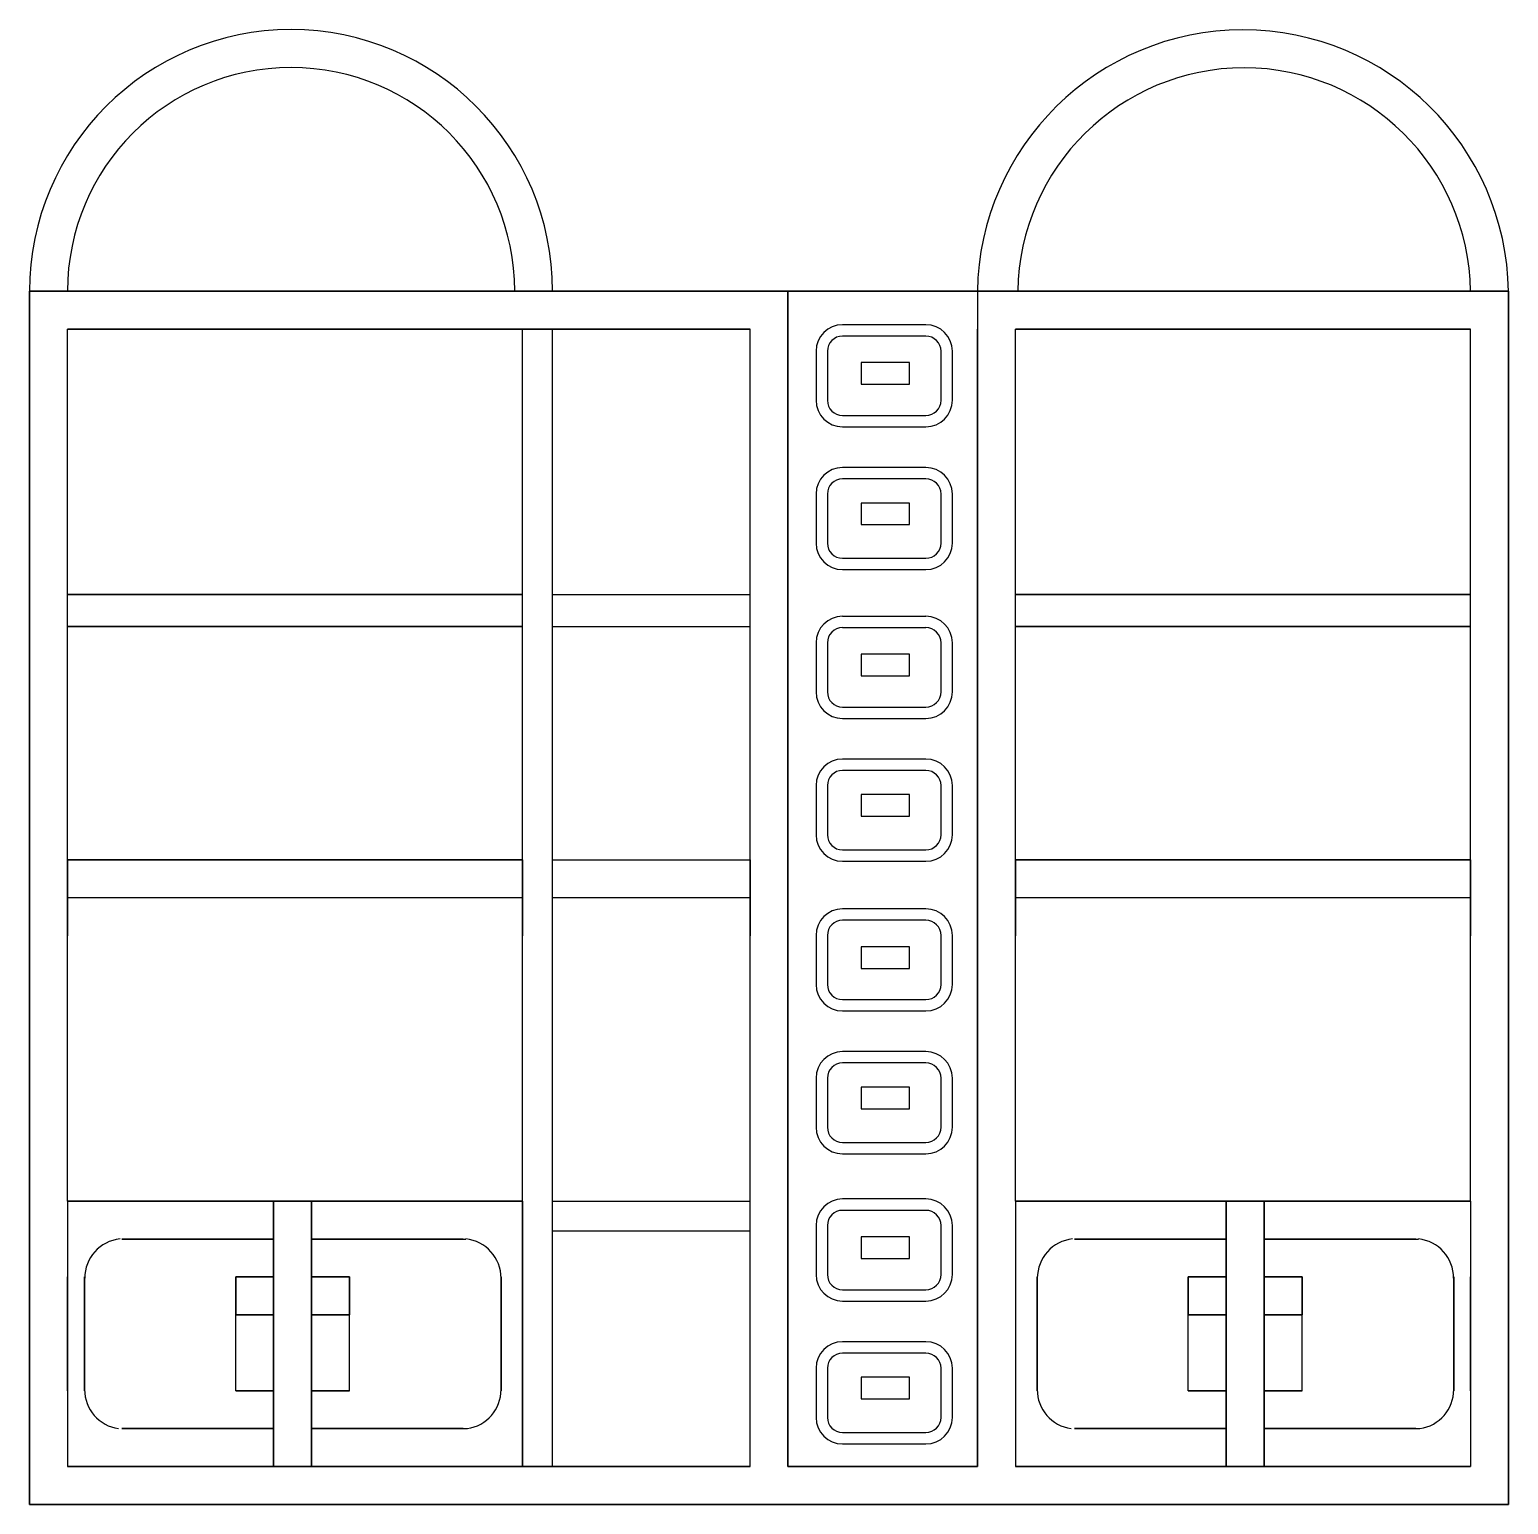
# Model space of a CAD drawing. Header units: millimetres. Extents: x 51491 to 87084, y 5379 to 33460.
# Drawn here: x 59147 to 61487, y 25802 to 28136 of the extents above; entities that cross this region are included whole.
import ezdxf

# ---------------------------------------------------------------- set-up
doc = ezdxf.new("R2010")
doc.units = ezdxf.units.MM

# ---------------------------------------------------------------- blocks, each defined once
blk = doc.blocks.new('A$C05A42B48')
at = {"linetype": 'Continuous'}
for p, q in [((0, 1920), (60, 1920)), ((0, 1920), (60, 1920)), ((60, 1920), (0, 1920)), ((0, 1920), (60, 1920)), ((0, 480), (0, 1920)), ((0, 480), (0, 1920)), ((0, 1920), (0, 480)), ((0, 1920), (0, 480)), ((0, 480), (0, 1920)), ((0, 1920), (0, 480)), ((0, 480), (0, 1920)), ((0, 480), (0, 1920)), ((0, 480), (0, 1920)), ((0, 1920), (0, 480)), ((0, 1920), (0, 480)), ((0, 480), (0, 1920)), ((0, 1920), (0, 480)), ((0, 480), (0, 1920)), ((0, 1920), (0, 480)), ((0, 1920), (0, 480)), ((0, 480), (0, 1920)), ((0, 1920), (0, 480)), ((0, 480), (0, 1920)), ((0, 480), (0, 1920)), ((0, 480), (0, 1920)), ((0, 480), (0, 1920)), ((0, 1920), (0, 480)), ((0, 1920), (0, 480)), ((0, 480), (0, 1920)), ((0, 480), (0, 1920)), ((0, 480), (0, 1920)), ((0, 480), (0, 1920)), ((780, 1920), (60, 1920)), ((60, 1920), (780, 1920)), ((780, 1920), (60, 1920)), ((780, 1920), (60, 1920)), ((60, 1920), (780, 1920)), ((780, 1920), (60, 1920)), ((60, 1920), (780, 1920)), ((60, 1920), (780, 1920)), ((60, 1920), (780, 1920)), ((60, 1920), (780, 1920)), ((780, 1920), (60, 1920)), ((780, 1920), (60, 1920)), ((60, 1920), (780, 1920)), ((60, 1920), (780, 1920)), ((780, 1920), (60, 1920)), ((60, 1920), (780, 1920)), ((780, 1920), (1140, 1920)), ((780, 1920), (1140, 1920)), ((1140, 1920), (780, 1920)), ((1140, 1920), (780, 1920)), ((1140, 1920), (780, 1920)), ((780, 1920), (1140, 1920)), ((1140, 1920), (780, 1920)), ((780, 1920), (1140, 1920)), ((780, 1920), (1140, 1920)), ((780, 1920), (1140, 1920)), ((1140, 1920), (1200, 1920)), ((1200, 1920), (1140, 1920)), ((1140, 1920), (1200, 1920)), ((1200, 1920), (1140, 1920)), ((1200, 1920), (1200, 1860)), ((1200, 1920), (1200, 1860)), ((1200, 1920), (1200, 1860)), ((1200, 1860), (1200, 1920)), ((1200, 1920), (1500, 1920)), ((1200, 1920), (1500, 1920)), ((1500, 1920), (1200, 1920)), ((1500, 1920), (1200, 1920)), ((1500, 1920), (1200, 1920)), ((1200, 1920), (1500, 1920)), ((1500, 1920), (1200, 1920)), ((1200, 1920), (1500, 1920)), ((1200, 1920), (1500, 1920)), ((1200, 1920), (1500, 1920)), ((1200, 60), (1200, 1920)), ((1500, 1920), (1500, 1860)), ((1500, 1920), (1500, 1860)), ((1500, 1920), (1500, 1860)), ((1500, 1920), (1500, 1860)), ((1500, 1920), (1560, 1920)), ((1560, 1920), (1500, 1920)), ((1500, 1920), (1560, 1920)), ((1560, 1920), (1500, 1920)), ((2280, 1920), (1560, 1920)), ((1560, 1920), (2280, 1920)), ((2280, 1920), (1560, 1920)), ((2280, 1920), (1560, 1920)), ((1560, 1920), (2280, 1920)), ((2280, 1920), (1560, 1920)), ((1560, 1920), (2280, 1920)), ((1560, 1920), (2280, 1920)), ((1560, 1920), (2280, 1920)), ((1560, 1920), (2280, 1920)), ((2280, 1920), (1560, 1920)), ((2280, 1920), (1560, 1920)), ((1560, 1920), (2280, 1920)), ((1560, 1920), (2280, 1920)), ((2280, 1920), (1560, 1920)), ((1560, 1920), (2280, 1920)), ((2340, 1920), (2280, 1920)), ((2280, 1920), (2340, 1920)), ((2280, 1920), (2340, 1920)), ((2280, 1920), (2340, 1920)), ((2340, 480), (2340, 1920)), ((2340, 480), (2340, 1920)), ((2340, 480), (2340, 1920)), ((2340, 1920), (2340, 480)), ((2340, 1920), (2340, 480)), ((2340, 480), (2340, 1920)), ((2340, 1920), (2340, 480)), ((2340, 480), (2340, 1920)), ((2340, 480), (2340, 1920)), ((2340, 480), (2340, 1920)), ((2340, 1920), (2340, 480)), ((2340, 1920), (2340, 480)), ((2340, 480), (2340, 1920)), ((2340, 480), (2340, 1920)), ((2340, 1920), (2340, 480)), ((2340, 480), (2340, 1920)), ((60, 1860), (780, 1860)), ((60, 1860), (780, 1860)), ((60, 1860), (780, 1860)), ((780, 1860), (60, 1860)), ((780, 1860), (60, 1860)), ((60, 1860), (780, 1860)), ((780, 1860), (60, 1860)), ((60, 1860), (780, 1860)), ((60, 1860), (780, 1860)), ((60, 1860), (780, 1860)), ((780, 1860), (60, 1860)), ((780, 1860), (60, 1860)), ((60, 1860), (780, 1860)), ((780, 1860), (60, 1860)), ((780, 1860), (60, 1860)), ((60, 1860), (780, 1860)), ((60, 480), (60, 1860)), ((780, 1860), (1140, 1860)), ((1140, 1860), (780, 1860)), ((1140, 1860), (780, 1860)), ((1140, 1860), (780, 1860)), ((780, 1860), (1140, 1860)), ((780, 1860), (1140, 1860)), ((1140, 1860), (780, 1860)), ((780, 1860), (1140, 1860)), ((1140, 1860), (780, 1860)), ((780, 1860), (1140, 1860)), ((780, 60), (780, 1860)), ((827.2, 60), (827.2, 1860)), ((1140, 60), (1140, 1860)), ((1200, 1860), (1200, 1680)), ((1200, 1860), (1200, 1680)), ((1200, 1680), (1200, 1860)), ((1200, 1860), (1200, 1680)), ((1418.2, 1866.9), (1286.4, 1866.9)), ((1418.2, 1848.9), (1286.4, 1848.9)), ((1500, 1860), (1500, 1680)), ((1500, 1860), (1500, 1680)), ((1500, 1860), (1500, 1680)), ((1500, 1680), (1500, 1860)), ((1560, 480), (1560, 1860)), ((1560, 1860), (2280, 1860)), ((1560, 1860), (2280, 1860)), ((1560, 1860), (2280, 1860)), ((2280, 1860), (1560, 1860)), ((2280, 1860), (1560, 1860)), ((1560, 1860), (2280, 1860)), ((2280, 1860), (1560, 1860)), ((1560, 1860), (2280, 1860)), ((1560, 1860), (2280, 1860)), ((1560, 1860), (2280, 1860)), ((2280, 1860), (1560, 1860)), ((2280, 1860), (1560, 1860)), ((1560, 1860), (2280, 1860)), ((2280, 1860), (1560, 1860)), ((2280, 1860), (1560, 1860)), ((1560, 1860), (2280, 1860)), ((2280, 480), (2280, 1860)), ((1244.4, 1824.9), (1244.4, 1747.3)), ((1262.4, 1824.9), (1262.4, 1747.3)), ((1392.1, 1806.9), (1315.8, 1806.9)), ((1315.8, 1806.9), (1315.8, 1772.7)), ((1392.1, 1772.7), (1392.1, 1806.9)), ((1442.2, 1747.3), (1442.2, 1824.9)), ((1460.2, 1747.3), (1460.2, 1824.9)), ((1500, 1800), (1500, 1740)), ((1500, 1740), (1500, 1800)), ((1500, 1800), (1500, 1740)), ((1500, 1800), (1500, 1740)), ((1315.8, 1772.7), (1392.1, 1772.7)), ((1286.4, 1723.3), (1418.2, 1723.3)), ((1286.4, 1705.3), (1418.2, 1705.3)), ((1200, 1680), (1200, 1440)), ((1200, 1680), (1200, 1440)), ((1200, 1440), (1200, 1680)), ((1200, 1680), (1200, 1440)), ((1500, 1680), (1500, 1440)), ((1500, 1680), (1500, 1440)), ((1500, 1680), (1500, 1440)), ((1500, 1440), (1500, 1680)), ((1418.2, 1641), (1286.4, 1641)), ((1418.2, 1623), (1286.4, 1623)), ((1244.4, 1599), (1244.4, 1521.3)), ((1262.4, 1599), (1262.4, 1521.3)), ((1442.2, 1521.3), (1442.2, 1599)), ((1460.2, 1521.3), (1460.2, 1599)), ((1392.1, 1584.7), (1315.8, 1584.7)), ((1315.8, 1584.7), (1315.8, 1550.5)), ((1392.1, 1550.5), (1392.1, 1584.7)), ((1315.8, 1550.5), (1392.1, 1550.5)), ((1500, 1560), (1500, 1500)), ((1500, 1500), (1500, 1560)), ((1500, 1560), (1500, 1500)), ((1500, 1560), (1500, 1500)), ((1286.4, 1497.3), (1418.2, 1497.3)), ((1286.4, 1479.3), (1418.2, 1479.3)), ((60, 1440), (780, 1440)), ((60, 1440), (780, 1440)), ((60, 1440), (780, 1440)), ((780, 1440), (60, 1440)), ((780, 1440), (60, 1440)), ((60, 1440), (780, 1440)), ((780, 1440), (60, 1440)), ((60, 1440), (780, 1440)), ((60, 1440), (780, 1440)), ((60, 1440), (780, 1440)), ((780, 1440), (60, 1440)), ((780, 1440), (60, 1440)), ((60, 1440), (780, 1440)), ((780, 1440), (60, 1440)), ((60, 1440), (780, 1440)), ((780, 1440), (60, 1440)), ((780, 1440), (60, 1440)), ((60, 1440), (780, 1440)), ((780, 1440), (60, 1440)), ((60, 1440), (780, 1440)), ((60, 1440), (780, 1440)), ((60, 1440), (780, 1440)), ((60, 1440), (780, 1440)), ((780, 1440), (60, 1440)), ((780, 1440), (60, 1440)), ((60, 1440), (780, 1440)), ((60, 1440), (780, 1440)), ((780, 1440), (60, 1440)), ((60, 1440), (780, 1440)), ((780, 1440), (60, 1440)), ((780, 1440), (60, 1440)), ((60, 1440), (780, 1440)), ((827.2, 1440), (1140, 1440)), ((1200, 1440), (1200, 1200)), ((1200, 1440), (1200, 1200)), ((1200, 1200), (1200, 1440)), ((1200, 1440), (1200, 1200)), ((1500, 1440), (1500, 1200)), ((1500, 1440), (1500, 1200)), ((1500, 1440), (1500, 1200)), ((1500, 1200), (1500, 1440)), ((1560, 1440), (2280, 1440)), ((1560, 1440), (2280, 1440)), ((1560, 1440), (2280, 1440)), ((2280, 1440), (1560, 1440)), ((2280, 1440), (1560, 1440)), ((1560, 1440), (2280, 1440)), ((2280, 1440), (1560, 1440)), ((1560, 1440), (2280, 1440)), ((1560, 1440), (2280, 1440)), ((1560, 1440), (2280, 1440)), ((2280, 1440), (1560, 1440)), ((2280, 1440), (1560, 1440)), ((1560, 1440), (2280, 1440)), ((2280, 1440), (1560, 1440)), ((1560, 1440), (2280, 1440)), ((2280, 1440), (1560, 1440)), ((2280, 1440), (1560, 1440)), ((1560, 1440), (2280, 1440)), ((2280, 1440), (1560, 1440)), ((1560, 1440), (2280, 1440)), ((1560, 1440), (2280, 1440)), ((1560, 1440), (2280, 1440)), ((1560, 1440), (2280, 1440)), ((2280, 1440), (1560, 1440)), ((2280, 1440), (1560, 1440)), ((1560, 1440), (2280, 1440)), ((1560, 1440), (2280, 1440)), ((2280, 1440), (1560, 1440)), ((1560, 1440), (2280, 1440)), ((2280, 1440), (1560, 1440)), ((2280, 1440), (1560, 1440)), ((1560, 1440), (2280, 1440)), ((1418.2, 1405.4), (1286.4, 1405.4)), ((60, 1389.1), (780, 1389.1)), ((780, 1389.1), (60, 1389.1)), ((780, 1389.1), (60, 1389.1)), ((60, 1389.1), (780, 1389.1)), ((780, 1389.1), (60, 1389.1)), ((60, 1389.1), (780, 1389.1)), ((60, 1389.1), (780, 1389.1)), ((780, 1389.1), (60, 1389.1)), ((780, 1389.1), (60, 1389.1)), ((60, 1389.1), (780, 1389.1)), ((60, 1389.1), (780, 1389.1)), ((60, 1389.1), (780, 1389.1)), ((60, 1389.1), (780, 1389.1)), ((780, 1389.1), (60, 1389.1)), ((60, 1389.1), (780, 1389.1)), ((780, 1389.1), (60, 1389.1)), ((780, 1389.1), (60, 1389.1)), ((60, 1389.1), (780, 1389.1)), ((780, 1389.1), (60, 1389.1)), ((60, 1389.1), (780, 1389.1)), ((780, 1389.1), (60, 1389.1)), ((780, 1389.1), (60, 1389.1)), ((60, 1389.1), (780, 1389.1)), ((60, 1389.1), (780, 1389.1)), ((60, 1389.1), (780, 1389.1)), ((780, 1389.1), (60, 1389.1)), ((60, 1389.1), (780, 1389.1)), ((780, 1389.1), (60, 1389.1)), ((780, 1389.1), (60, 1389.1)), ((60, 1389.1), (780, 1389.1)), ((60, 1389.1), (780, 1389.1)), ((60, 1389.1), (780, 1389.1)), ((827.2, 1389.1), (1140, 1389.1)), ((1418.2, 1387.4), (1286.4, 1387.4)), ((1560, 1389.1), (2280, 1389.1)), ((2280, 1389.1), (1560, 1389.1)), ((2280, 1389.1), (1560, 1389.1)), ((1560, 1389.1), (2280, 1389.1)), ((2280, 1389.1), (1560, 1389.1)), ((1560, 1389.1), (2280, 1389.1)), ((1560, 1389.1), (2280, 1389.1)), ((2280, 1389.1), (1560, 1389.1)), ((2280, 1389.1), (1560, 1389.1)), ((1560, 1389.1), (2280, 1389.1)), ((1560, 1389.1), (2280, 1389.1)), ((1560, 1389.1), (2280, 1389.1)), ((1560, 1389.1), (2280, 1389.1)), ((2280, 1389.1), (1560, 1389.1)), ((1560, 1389.1), (2280, 1389.1)), ((2280, 1389.1), (1560, 1389.1)), ((2280, 1389.1), (1560, 1389.1)), ((1560, 1389.1), (2280, 1389.1)), ((2280, 1389.1), (1560, 1389.1)), ((1560, 1389.1), (2280, 1389.1)), ((2280, 1389.1), (1560, 1389.1)), ((2280, 1389.1), (1560, 1389.1)), ((1560, 1389.1), (2280, 1389.1)), ((1560, 1389.1), (2280, 1389.1)), ((1560, 1389.1), (2280, 1389.1)), ((2280, 1389.1), (1560, 1389.1)), ((1560, 1389.1), (2280, 1389.1)), ((2280, 1389.1), (1560, 1389.1)), ((2280, 1389.1), (1560, 1389.1)), ((1560, 1389.1), (2280, 1389.1)), ((1560, 1389.1), (2280, 1389.1)), ((1560, 1389.1), (2280, 1389.1)), ((1244.4, 1363.5), (1244.4, 1285.8)), ((1262.4, 1363.5), (1262.4, 1285.8)), ((1442.2, 1285.8), (1442.2, 1363.5)), ((1460.2, 1285.8), (1460.2, 1363.5)), ((1500, 1320), (1500, 1380)), ((1500, 1320), (1500, 1380)), ((1500, 1320), (1500, 1380)), ((1500, 1320), (1500, 1380)), ((1392.1, 1345.5), (1315.8, 1345.5)), ((1315.8, 1345.5), (1315.8, 1311.2)), ((1392.1, 1311.2), (1392.1, 1345.5)), ((1315.8, 1311.2), (1392.1, 1311.2)), ((1286.4, 1261.8), (1418.2, 1261.8)), ((1286.4, 1243.8), (1418.2, 1243.8)), ((1200, 1200), (1200, 1020)), ((1200, 1200), (1200, 1020)), ((1200, 1020), (1200, 1200)), ((1200, 1200), (1200, 1020)), ((1500, 1200), (1500, 1020)), ((1500, 1200), (1500, 1020)), ((1500, 1200), (1500, 1020)), ((1500, 1020), (1500, 1200)), ((1418.2, 1179.5), (1286.4, 1179.5)), ((1418.2, 1161.5), (1286.4, 1161.5)), ((1244.4, 1137.5), (1244.4, 1059.8)), ((1262.4, 1137.5), (1262.4, 1059.8)), ((1392.1, 1123.3), (1315.8, 1123.3)), ((1315.8, 1123.3), (1315.8, 1089)), ((1392.1, 1089), (1392.1, 1123.3)), ((1442.2, 1059.8), (1442.2, 1137.5)), ((1460.2, 1059.8), (1460.2, 1137.5)), ((1500, 1080), (1500, 1140)), ((1500, 1080), (1500, 1140)), ((1500, 1080), (1500, 1140)), ((1500, 1080), (1500, 1140)), ((1315.8, 1089), (1392.1, 1089)), ((1286.4, 1035.8), (1418.2, 1035.8)), ((60, 1020), (60, 900)), ((60, 1020), (60, 900)), ((60, 1020), (60, 900)), ((60, 900), (60, 1020)), ((780, 1020), (60, 1020)), ((60, 1020), (780, 1020)), ((780, 1020), (60, 1020)), ((60, 1020), (780, 1020)), ((780, 1020), (60, 1020)), ((780, 1020), (60, 1020)), ((60, 1020), (780, 1020)), ((780, 1020), (60, 1020)), ((60, 1020), (780, 1020)), ((60, 1020), (780, 1020)), ((60, 1020), (780, 1020)), ((60, 1020), (780, 1020)), ((780, 1020), (60, 1020)), ((780, 1020), (60, 1020)), ((60, 1020), (780, 1020)), ((60, 1020), (780, 1020)), ((780, 1020), (60, 1020)), ((780, 1020), (780, 900)), ((780, 1020), (780, 900)), ((780, 900), (780, 1020)), ((780, 900), (780, 1020)), ((780, 900), (780, 1020)), ((780, 1020), (780, 900)), ((780, 1020), (780, 900)), ((780, 900), (780, 1020)), ((827.2, 1020), (1140, 1020)), ((1140, 900), (1140, 1020)), ((1140, 1020), (1140, 900)), ((1140, 900), (1140, 1020)), ((1140, 1020), (1140, 900)), ((1200, 900), (1200, 1020)), ((1200, 1020), (1200, 900)), ((1200, 1020), (1200, 900)), ((1200, 900), (1200, 1020)), ((1286.4, 1017.8), (1418.2, 1017.8)), ((1500, 900), (1500, 1020)), ((1500, 1020), (1500, 900)), ((1500, 900), (1500, 1020)), ((1500, 1020), (1500, 900)), ((1560, 1020), (1560, 900)), ((1560, 1020), (1560, 900)), ((1560, 1020), (1560, 900)), ((1560, 900), (1560, 1020)), ((2280, 1020), (1560, 1020)), ((1560, 1020), (2280, 1020)), ((2280, 1020), (1560, 1020)), ((1560, 1020), (2280, 1020)), ((2280, 1020), (1560, 1020)), ((2280, 1020), (1560, 1020)), ((1560, 1020), (2280, 1020)), ((2280, 1020), (1560, 1020)), ((1560, 1020), (2280, 1020)), ((1560, 1020), (2280, 1020)), ((1560, 1020), (2280, 1020)), ((1560, 1020), (2280, 1020)), ((2280, 1020), (1560, 1020)), ((2280, 1020), (1560, 1020)), ((1560, 1020), (2280, 1020)), ((1560, 1020), (2280, 1020)), ((2280, 1020), (1560, 1020)), ((2280, 1020), (2280, 900)), ((2280, 1020), (2280, 900)), ((2280, 900), (2280, 1020)), ((2280, 900), (2280, 1020)), ((60, 960.7), (780, 960.7)), ((827.2, 960.7), (1140, 960.7)), ((1560, 960.7), (2280, 960.7)), ((1418.2, 942.5), (1286.4, 942.5)), ((1418.2, 924.5), (1286.4, 924.5)), ((1200, 900), (1200, 720)), ((1200, 900), (1200, 720)), ((1200, 720), (1200, 900)), ((1200, 900), (1200, 720)), ((1244.4, 900.5), (1244.4, 822.9)), ((1262.4, 900.5), (1262.4, 822.9)), ((1442.2, 822.9), (1442.2, 900.5)), ((1460.2, 822.9), (1460.2, 900.5)), ((1500, 900), (1500, 720)), ((1500, 900), (1500, 720)), ((1500, 900), (1500, 720)), ((1500, 720), (1500, 900)), ((1392.1, 882.5), (1315.8, 882.5)), ((1315.8, 882.5), (1315.8, 848.3)), ((1392.1, 848.3), (1392.1, 882.5)), ((1315.8, 848.3), (1392.1, 848.3)), ((1500, 840), (1500, 780)), ((1500, 780), (1500, 840)), ((1500, 840), (1500, 780)), ((1500, 840), (1500, 780)), ((1286.4, 798.9), (1418.2, 798.9)), ((1286.4, 780.9), (1418.2, 780.9)), ((1200, 720), (1200, 480)), ((1200, 720), (1200, 480)), ((1200, 480), (1200, 720)), ((1200, 720), (1200, 480)), ((1418.2, 716.6), (1286.4, 716.6)), ((1500, 720), (1500, 480)), ((1500, 720), (1500, 480)), ((1500, 720), (1500, 480)), ((1500, 480), (1500, 720)), ((1418.2, 698.6), (1286.4, 698.6)), ((1244.4, 674.6), (1244.4, 596.9)), ((1262.4, 674.6), (1262.4, 596.9)), ((1392.1, 660.3), (1315.8, 660.3)), ((1315.8, 660.3), (1315.8, 626.1)), ((1392.1, 626.1), (1392.1, 660.3)), ((1442.2, 596.9), (1442.2, 674.6)), ((1460.2, 596.9), (1460.2, 674.6)), ((1500, 660), (1500, 540)), ((1500, 540), (1500, 660)), ((1500, 660), (1500, 540)), ((1500, 660), (1500, 540)), ((1315.8, 626.1), (1392.1, 626.1)), ((1286.4, 572.9), (1418.2, 572.9)), ((1286.4, 554.9), (1418.2, 554.9)), ((0, 480), (0, 0)), ((0, 480), (0, 0)), ((0, 480), (0, 0)), ((0, 0), (0, 480)), ((0, 0), (0, 480)), ((0, 480), (0, 0)), ((0, 480), (0, 0)), ((0, 0), (0, 480)), ((0, 480), (0, 0)), ((0, 480), (0, 0)), ((0, 480), (0, 0)), ((0, 0), (0, 480)), ((0, 480), (0, 0)), ((0, 0), (0, 480)), ((0, 0), (0, 480)), ((0, 0), (0, 480)), ((360, 480), (60, 480)), ((60, 480), (360, 480)), ((360, 480), (60, 480)), ((60, 480), (360, 480)), ((60, 480), (780, 480)), ((780, 480), (60, 480)), ((780, 480), (60, 480)), ((780, 480), (60, 480)), ((60, 480), (780, 480)), ((60, 480), (780, 480)), ((780, 480), (60, 480)), ((780, 480), (60, 480)), ((60, 480), (780, 480)), ((780, 480), (60, 480)), ((780, 480), (60, 480)), ((780, 480), (60, 480)), ((60, 480), (780, 480)), ((780, 480), (60, 480)), ((60, 480), (780, 480)), ((780, 480), (60, 480)), ((60, 480), (780, 480)), ((780, 480), (60, 480)), ((780, 480), (60, 480)), ((60, 480), (780, 480)), ((60, 480), (60, 60)), ((60, 480), (60, 60)), ((60, 480), (60, 60)), ((60, 480), (60, 60)), ((386.1, 480), (386.1, 420)), ((386.1, 420), (386.1, 480)), ((386.1, 60), (386.1, 480)), ((386.1, 60), (386.1, 480)), ((420, 480), (780, 480)), ((780, 480), (420, 480)), ((420, 480), (780, 480)), ((420, 480), (780, 480)), ((446.1, 480), (446.1, 420)), ((446.1, 420), (446.1, 480)), ((446.1, 480), (446.1, 60)), ((446.1, 60), (446.1, 480)), ((446.1, 60), (446.1, 480)), ((780, 480), (780, 60)), ((780, 480), (780, 60)), ((780, 480), (780, 60)), ((780, 480), (780, 60)), ((827.2, 480), (1140, 480)), ((1200, 480), (1200, 300)), ((1200, 480), (1200, 300)), ((1200, 300), (1200, 480)), ((1200, 480), (1200, 300)), ((1418.2, 483.4), (1286.4, 483.4)), ((1500, 480), (1500, 300)), ((1500, 480), (1500, 300)), ((1500, 480), (1500, 300)), ((1500, 300), (1500, 480)), ((1920, 480), (1560, 480)), ((1560, 480), (1920, 480)), ((1920, 480), (1560, 480)), ((1560, 480), (1920, 480)), ((1560, 480), (1560, 60)), ((1560, 480), (1560, 60)), ((1560, 480), (1560, 60)), ((1560, 480), (1560, 60)), ((1560, 480), (2280, 480)), ((2280, 480), (1560, 480)), ((2280, 480), (1560, 480)), ((2280, 480), (1560, 480)), ((1560, 480), (2280, 480)), ((1560, 480), (2280, 480)), ((2280, 480), (1560, 480)), ((2280, 480), (1560, 480)), ((1560, 480), (2280, 480)), ((2280, 480), (1560, 480)), ((2280, 480), (1560, 480)), ((2280, 480), (1560, 480)), ((1560, 480), (2280, 480)), ((2280, 480), (1560, 480)), ((1560, 480), (2280, 480)), ((2280, 480), (1560, 480)), ((1560, 480), (2280, 480)), ((2280, 480), (1560, 480)), ((2280, 480), (1560, 480)), ((1560, 480), (2280, 480)), ((1893.5, 420), (1893.5, 480)), ((1893.5, 480), (1893.5, 420)), ((1893.5, 60), (1893.5, 480)), ((1893.5, 60), (1893.5, 480)), ((1920, 480), (2280, 480)), ((2280, 480), (1920, 480)), ((1920, 480), (2280, 480)), ((1920, 480), (2280, 480)), ((1953.5, 420), (1953.5, 480)), ((1953.5, 480), (1953.5, 420)), ((1953.5, 60), (1953.5, 480)), ((1953.5, 60), (1953.5, 480)), ((1953.5, 480), (1953.5, 60)), ((2280, 480), (2280, 60)), ((2280, 480), (2280, 60)), ((2280, 480), (2280, 60)), ((2280, 480), (2280, 60)), ((2340, 0), (2340, 480)), ((2340, 480), (2340, 0)), ((2340, 480), (2340, 0)), ((2340, 480), (2340, 0)), ((2340, 0), (2340, 480)), ((2340, 0), (2340, 480)), ((2340, 480), (2340, 0)), ((2340, 0), (2340, 480)), ((2340, 480), (2340, 0)), ((2340, 0), (2340, 480)), ((1418.2, 465.4), (1286.4, 465.4)), ((827.2, 432.8), (1140, 432.8)), ((1244.4, 441.4), (1244.4, 363.8)), ((1262.4, 441.4), (1262.4, 363.8)), ((1392.1, 423.4), (1315.8, 423.4)), ((1315.8, 423.4), (1315.8, 389.1)), ((1392.1, 389.1), (1392.1, 423.4)), ((1442.2, 363.8), (1442.2, 441.4)), ((1460.2, 363.8), (1460.2, 441.4)), ((206.1, 420), (146.1, 420)), ((146.1, 420), (206.1, 420)), ((146.1, 420), (206.1, 420)), ((206.1, 420), (146.1, 420)), ((206.1, 420), (146.1, 420)), ((146.1, 420), (206.1, 420)), ((206.1, 420), (146.1, 420)), ((206.1, 420), (146.1, 420)), ((206.1, 420), (266.1, 420)), ((206.1, 420), (266.1, 420)), ((206.1, 420), (266.1, 420)), ((206.1, 420), (266.1, 420)), ((206.1, 420), (266.1, 420)), ((266.1, 420), (206.1, 420)), ((266.1, 420), (206.1, 420)), ((206.1, 420), (266.1, 420)), ((386.1, 420), (266.1, 420)), ((266.1, 420), (386.1, 420)), ((266.1, 420), (386.1, 420)), ((386.1, 420), (266.1, 420)), ((386.1, 420), (266.1, 420)), ((386.1, 420), (266.1, 420)), ((266.1, 420), (386.1, 420)), ((266.1, 420), (386.1, 420)), ((386.1, 420), (386.1, 120)), ((386.1, 120), (386.1, 420)), ((446.1, 420), (446.1, 120)), ((446.1, 120), (446.1, 420)), ((446.1, 420), (626.1, 420)), ((626.1, 420), (446.1, 420)), ((626.1, 420), (446.1, 420)), ((446.1, 420), (626.1, 420)), ((446.1, 420), (626.1, 420)), ((446.1, 420), (626.1, 420)), ((626.1, 420), (446.1, 420)), ((626.1, 420), (446.1, 420)), ((626.1, 420), (690.2, 420)), ((686.1, 420), (626.1, 420)), ((686.1, 420), (626.1, 420)), ((626.1, 420), (686.1, 420)), ((626.1, 420), (686.1, 420)), ((686.1, 420), (626.1, 420)), ((626.1, 420), (686.1, 420)), ((626.1, 420), (686.1, 420)), ((1500, 360), (1500, 420)), ((1500, 360), (1500, 420)), ((1500, 360), (1500, 420)), ((1500, 360), (1500, 420)), ((1713.5, 420), (1653.5, 420)), ((1713.5, 420), (1653.5, 420)), ((1653.5, 420), (1713.5, 420)), ((1713.5, 420), (1653.5, 420)), ((1713.5, 420), (1653.5, 420)), ((1653.5, 420), (1713.5, 420)), ((1653.5, 420), (1713.5, 420)), ((1713.5, 420), (1653.5, 420)), ((1713.5, 420), (1773.5, 420)), ((1773.5, 420), (1713.5, 420)), ((1773.5, 420), (1713.5, 420)), ((1713.5, 420), (1773.5, 420)), ((1713.5, 420), (1773.5, 420)), ((1713.5, 420), (1773.5, 420)), ((1713.5, 420), (1773.5, 420)), ((1713.5, 420), (1773.5, 420)), ((1773.5, 420), (1893.5, 420)), ((1773.5, 420), (1893.5, 420)), ((1893.5, 420), (1773.5, 420)), ((1893.5, 420), (1773.5, 420)), ((1893.5, 420), (1773.5, 420)), ((1773.5, 420), (1893.5, 420)), ((1773.5, 420), (1893.5, 420)), ((1893.5, 420), (1773.5, 420)), ((1893.5, 120), (1893.5, 420)), ((1893.5, 420), (1893.5, 120)), ((1953.5, 120), (1953.5, 420)), ((1953.5, 420), (1953.5, 120)), ((2133.5, 420), (1953.5, 420)), ((2133.5, 420), (1953.5, 420)), ((1953.5, 420), (2133.5, 420)), ((1953.5, 420), (2133.5, 420)), ((1953.5, 420), (2133.5, 420)), ((2133.5, 420), (1953.5, 420)), ((2133.5, 420), (1953.5, 420)), ((1953.5, 420), (2133.5, 420)), ((2133.5, 420), (2193.5, 420)), ((2133.5, 420), (2193.5, 420)), ((2193.5, 420), (2133.5, 420)), ((2133.5, 420), (2193.5, 420)), ((2133.5, 420), (2193.5, 420)), ((2193.5, 420), (2133.5, 420)), ((2193.5, 420), (2133.5, 420)), ((2133.5, 420), (2197.5, 420)), ((1315.8, 389.1), (1392.1, 389.1)), ((60, 300), (60, 360)), ((60, 360), (60, 300)), ((60, 360), (60, 300)), ((60, 360), (60, 300)), ((87.1, 300), (87.1, 360)), ((87.1, 360), (87.1, 300)), ((87.1, 360), (87.1, 300)), ((87.1, 360), (87.1, 300)), ((386.1, 360), (326.1, 360)), ((386.1, 360), (326.1, 360)), ((326.1, 360), (326.1, 300)), ((326.1, 180), (326.1, 360)), ((326.1, 360), (386.1, 360)), ((326.1, 360), (386.1, 360)), ((326.1, 180), (326.1, 360)), ((326.1, 360), (386.1, 360)), ((326.1, 360), (386.1, 360)), ((326.1, 360), (386.1, 360)), ((386.1, 360), (326.1, 360)), ((326.1, 360), (386.1, 360)), ((326.1, 360), (386.1, 360)), ((386.1, 360), (326.1, 360)), ((326.1, 300), (326.1, 360)), ((386.1, 360), (326.1, 360)), ((326.1, 360), (386.1, 360)), ((326.1, 360), (386.1, 360)), ((386.1, 360), (326.1, 360)), ((326.1, 360), (386.1, 360)), ((386.1, 360), (386.1, 300)), ((386.1, 180), (386.1, 360)), ((386.1, 180), (386.1, 360)), ((386.1, 300), (386.1, 360)), ((446.1, 360), (506.1, 360)), ((446.1, 360), (506.1, 360)), ((446.1, 360), (446.1, 300)), ((446.1, 180), (446.1, 360)), ((506.1, 360), (446.1, 360)), ((506.1, 360), (446.1, 360)), ((446.1, 180), (446.1, 360)), ((506.1, 360), (446.1, 360)), ((506.1, 360), (446.1, 360)), ((506.1, 360), (446.1, 360)), ((446.1, 360), (506.1, 360)), ((506.1, 360), (446.1, 360)), ((506.1, 360), (446.1, 360)), ((446.1, 360), (506.1, 360)), ((446.1, 300), (446.1, 360)), ((446.1, 360), (506.1, 360)), ((506.1, 360), (446.1, 360)), ((506.1, 360), (446.1, 360)), ((446.1, 360), (506.1, 360)), ((506.1, 360), (446.1, 360)), ((506.1, 360), (506.1, 300)), ((506.1, 180), (506.1, 360)), ((506.1, 180), (506.1, 360)), ((506.1, 300), (506.1, 360)), ((746.1, 360), (746.1, 300)), ((746.1, 360), (746.1, 300)), ((746.1, 360), (746.1, 300)), ((746.1, 300), (746.1, 360)), ((1594.5, 360), (1594.5, 300)), ((1594.5, 360), (1594.5, 300)), ((1594.5, 360), (1594.5, 300)), ((1594.5, 300), (1594.5, 360)), ((1833.5, 300), (1833.5, 360)), ((1833.5, 180), (1833.5, 360)), ((1833.5, 180), (1833.5, 360)), ((1833.5, 360), (1833.5, 300)), ((1833.5, 360), (1893.5, 360)), ((1893.5, 360), (1833.5, 360)), ((1833.5, 360), (1893.5, 360)), ((1833.5, 360), (1893.5, 360)), ((1893.5, 360), (1833.5, 360)), ((1893.5, 360), (1833.5, 360)), ((1833.5, 360), (1893.5, 360)), ((1833.5, 360), (1893.5, 360)), ((1893.5, 360), (1833.5, 360)), ((1833.5, 360), (1893.5, 360)), ((1833.5, 360), (1893.5, 360)), ((1833.5, 360), (1893.5, 360)), ((1833.5, 360), (1893.5, 360)), ((1833.5, 360), (1893.5, 360)), ((1893.5, 360), (1833.5, 360)), ((1893.5, 360), (1833.5, 360)), ((1893.5, 300), (1893.5, 360)), ((1893.5, 180), (1893.5, 360)), ((1893.5, 180), (1893.5, 360)), ((1893.5, 360), (1893.5, 300)), ((2013.5, 360), (1953.5, 360)), ((1953.5, 360), (2013.5, 360)), ((2013.5, 360), (1953.5, 360)), ((2013.5, 360), (1953.5, 360)), ((1953.5, 360), (2013.5, 360)), ((1953.5, 300), (1953.5, 360)), ((1953.5, 360), (2013.5, 360)), ((2013.5, 360), (1953.5, 360)), ((2013.5, 360), (1953.5, 360)), ((1953.5, 360), (2013.5, 360)), ((2013.5, 360), (1953.5, 360)), ((2013.5, 360), (1953.5, 360)), ((2013.5, 360), (1953.5, 360)), ((1953.5, 180), (1953.5, 360)), ((2013.5, 360), (1953.5, 360)), ((2013.5, 360), (1953.5, 360)), ((1953.5, 180), (1953.5, 360)), ((1953.5, 360), (1953.5, 300)), ((1953.5, 360), (2013.5, 360)), ((1953.5, 360), (2013.5, 360)), ((2013.5, 300), (2013.5, 360)), ((2013.5, 180), (2013.5, 360)), ((2013.5, 180), (2013.5, 360)), ((2013.5, 360), (2013.5, 300)), ((2253.5, 300), (2253.5, 360)), ((2253.5, 360), (2253.5, 300)), ((2253.5, 360), (2253.5, 300)), ((2253.5, 360), (2253.5, 300)), ((2280, 300), (2280, 360)), ((2280, 360), (2280, 300)), ((2280, 360), (2280, 300)), ((2280, 360), (2280, 300)), ((1286.4, 339.8), (1418.2, 339.8)), ((1286.4, 321.8), (1418.2, 321.8)), ((60, 180), (60, 300)), ((60, 180), (60, 300)), ((60, 180), (60, 300)), ((60, 300), (60, 180)), ((87.1, 180), (87.1, 300)), ((87.1, 180), (87.1, 300)), ((87.1, 180), (87.1, 300)), ((87.1, 300), (87.1, 180)), ((326.1, 180), (326.1, 300)), ((326.1, 180), (326.1, 300)), ((386.1, 300), (326.1, 300)), ((326.1, 300), (386.1, 300)), ((386.1, 180), (386.1, 300)), ((386.1, 180), (386.1, 300)), ((446.1, 180), (446.1, 300)), ((446.1, 180), (446.1, 300)), ((446.1, 300), (506.1, 300)), ((506.1, 300), (446.1, 300)), ((506.1, 180), (506.1, 300)), ((506.1, 180), (506.1, 300)), ((746.1, 300), (746.1, 180)), ((746.1, 180), (746.1, 300)), ((746.1, 180), (746.1, 300)), ((746.1, 180), (746.1, 300)), ((1200, 300), (1200, 60)), ((1200, 300), (1200, 60)), ((1200, 60), (1200, 300)), ((1200, 300), (1200, 60)), ((1500, 300), (1500, 60)), ((1500, 300), (1500, 60)), ((1500, 300), (1500, 60)), ((1500, 60), (1500, 300)), ((1594.5, 300), (1594.5, 180)), ((1594.5, 180), (1594.5, 300)), ((1594.5, 180), (1594.5, 300)), ((1594.5, 180), (1594.5, 300)), ((1833.5, 180), (1833.5, 300)), ((1833.5, 180), (1833.5, 300)), ((1833.5, 300), (1893.5, 300)), ((1893.5, 300), (1833.5, 300)), ((1893.5, 180), (1893.5, 300)), ((1893.5, 180), (1893.5, 300)), ((2013.5, 300), (1953.5, 300)), ((1953.5, 300), (2013.5, 300)), ((1953.5, 180), (1953.5, 300)), ((1953.5, 180), (1953.5, 300)), ((2013.5, 180), (2013.5, 300)), ((2013.5, 180), (2013.5, 300)), ((2253.5, 180), (2253.5, 300)), ((2253.5, 180), (2253.5, 300)), ((2253.5, 180), (2253.5, 300)), ((2253.5, 300), (2253.5, 180)), ((2280, 180), (2280, 300)), ((2280, 180), (2280, 300)), ((2280, 180), (2280, 300)), ((2280, 300), (2280, 180)), ((1418.2, 257.4), (1286.4, 257.4)), ((1418.2, 239.4), (1286.4, 239.4)), ((1244.4, 215.4), (1244.4, 137.8)), ((1262.4, 215.4), (1262.4, 137.8)), ((1442.2, 137.8), (1442.2, 215.4)), ((1460.2, 137.8), (1460.2, 215.4)), ((1392.1, 201.2), (1315.8, 201.2)), ((1315.8, 201.2), (1315.8, 166.9)), ((1392.1, 166.9), (1392.1, 201.2)), ((386.1, 180), (326.1, 180)), ((386.1, 180), (326.1, 180)), ((386.1, 180), (326.1, 180)), ((326.1, 180), (386.1, 180)), ((386.1, 180), (326.1, 180)), ((386.1, 180), (326.1, 180)), ((326.1, 180), (386.1, 180)), ((326.1, 180), (386.1, 180)), ((326.1, 180), (386.1, 180)), ((326.1, 180), (386.1, 180)), ((386.1, 180), (326.1, 180)), ((326.1, 180), (386.1, 180)), ((386.1, 180), (326.1, 180)), ((386.1, 180), (326.1, 180)), ((326.1, 180), (386.1, 180)), ((326.1, 180), (386.1, 180)), ((386.1, 180), (326.1, 180)), ((326.1, 180), (386.1, 180)), ((446.1, 180), (506.1, 180)), ((446.1, 180), (506.1, 180)), ((446.1, 180), (506.1, 180)), ((506.1, 180), (446.1, 180)), ((446.1, 180), (506.1, 180)), ((446.1, 180), (506.1, 180)), ((506.1, 180), (446.1, 180)), ((506.1, 180), (446.1, 180)), ((506.1, 180), (446.1, 180)), ((506.1, 180), (446.1, 180)), ((446.1, 180), (506.1, 180)), ((506.1, 180), (446.1, 180)), ((446.1, 180), (506.1, 180)), ((446.1, 180), (506.1, 180)), ((506.1, 180), (446.1, 180)), ((506.1, 180), (446.1, 180)), ((446.1, 180), (506.1, 180)), ((506.1, 180), (446.1, 180)), ((1315.8, 166.9), (1392.1, 166.9)), ((1500, 120), (1500, 180)), ((1500, 120), (1500, 180)), ((1500, 120), (1500, 180)), ((1500, 120), (1500, 180)), ((1833.5, 180), (1893.5, 180)), ((1893.5, 180), (1833.5, 180)), ((1833.5, 180), (1893.5, 180)), ((1833.5, 180), (1893.5, 180)), ((1893.5, 180), (1833.5, 180)), ((1893.5, 180), (1833.5, 180)), ((1833.5, 180), (1893.5, 180)), ((1893.5, 180), (1833.5, 180)), ((1833.5, 180), (1893.5, 180)), ((1833.5, 180), (1893.5, 180)), ((1833.5, 180), (1893.5, 180)), ((1833.5, 180), (1893.5, 180)), ((1893.5, 180), (1833.5, 180)), ((1893.5, 180), (1833.5, 180)), ((1833.5, 180), (1893.5, 180)), ((1893.5, 180), (1833.5, 180)), ((1893.5, 180), (1833.5, 180)), ((1893.5, 180), (1833.5, 180)), ((2013.5, 180), (1953.5, 180)), ((1953.5, 180), (2013.5, 180)), ((2013.5, 180), (1953.5, 180)), ((2013.5, 180), (1953.5, 180)), ((1953.5, 180), (2013.5, 180)), ((1953.5, 180), (2013.5, 180)), ((2013.5, 180), (1953.5, 180)), ((1953.5, 180), (2013.5, 180)), ((2013.5, 180), (1953.5, 180)), ((2013.5, 180), (1953.5, 180)), ((2013.5, 180), (1953.5, 180)), ((2013.5, 180), (1953.5, 180)), ((1953.5, 180), (2013.5, 180)), ((1953.5, 180), (2013.5, 180)), ((2013.5, 180), (1953.5, 180)), ((1953.5, 180), (2013.5, 180)), ((1953.5, 180), (2013.5, 180)), ((1953.5, 180), (2013.5, 180)), ((206.1, 120), (146.1, 120)), ((146.1, 120), (206.1, 120)), ((146.1, 120), (206.1, 120)), ((206.1, 120), (146.1, 120)), ((206.1, 120), (146.1, 120)), ((206.1, 120), (146.1, 120)), ((206.1, 120), (146.1, 120)), ((146.1, 120), (206.1, 120)), ((206.1, 120), (266.1, 120)), ((266.1, 120), (206.1, 120)), ((206.1, 120), (266.1, 120)), ((206.1, 120), (266.1, 120)), ((206.1, 120), (266.1, 120)), ((206.1, 120), (266.1, 120)), ((206.1, 120), (266.1, 120)), ((266.1, 120), (206.1, 120)), ((266.1, 120), (386.1, 120)), ((266.1, 120), (386.1, 120)), ((266.1, 120), (386.1, 120)), ((386.1, 120), (266.1, 120)), ((386.1, 120), (266.1, 120)), ((266.1, 120), (386.1, 120)), ((266.1, 120), (386.1, 120)), ((266.1, 120), (386.1, 120)), ((386.1, 120), (386.1, 60)), ((386.1, 60), (386.1, 120)), ((626.1, 120), (446.1, 120)), ((626.1, 120), (446.1, 120)), ((626.1, 120), (446.1, 120)), ((446.1, 120), (626.1, 120)), ((446.1, 120), (626.1, 120)), ((626.1, 120), (446.1, 120)), ((626.1, 120), (446.1, 120)), ((626.1, 120), (446.1, 120)), ((446.1, 120), (446.1, 60)), ((446.1, 60), (446.1, 120)), ((626.1, 120), (692.7, 120)), ((686.1, 120), (626.1, 120)), ((686.1, 120), (626.1, 120)), ((626.1, 120), (686.1, 120)), ((626.1, 120), (686.1, 120)), ((626.1, 120), (686.1, 120)), ((626.1, 120), (686.1, 120)), ((686.1, 120), (626.1, 120)), ((1653.5, 120), (1713.5, 120)), ((1713.5, 120), (1653.5, 120)), ((1713.5, 120), (1653.5, 120)), ((1713.5, 120), (1653.5, 120)), ((1713.5, 120), (1653.5, 120)), ((1653.5, 120), (1713.5, 120)), ((1653.5, 120), (1713.5, 120)), ((1713.5, 120), (1653.5, 120)), ((1773.5, 120), (1713.5, 120)), ((1713.5, 120), (1773.5, 120)), ((1713.5, 120), (1773.5, 120)), ((1713.5, 120), (1773.5, 120)), ((1713.5, 120), (1773.5, 120)), ((1713.5, 120), (1773.5, 120)), ((1773.5, 120), (1713.5, 120)), ((1713.5, 120), (1773.5, 120)), ((1773.5, 120), (1893.5, 120)), ((1773.5, 120), (1893.5, 120)), ((1773.5, 120), (1893.5, 120)), ((1893.5, 120), (1773.5, 120)), ((1893.5, 120), (1773.5, 120)), ((1773.5, 120), (1893.5, 120)), ((1773.5, 120), (1893.5, 120)), ((1773.5, 120), (1893.5, 120)), ((1893.5, 60), (1893.5, 120)), ((1893.5, 120), (1893.5, 60)), ((2133.5, 120), (1953.5, 120)), ((2133.5, 120), (1953.5, 120)), ((2133.5, 120), (1953.5, 120)), ((1953.5, 120), (2133.5, 120)), ((1953.5, 120), (2133.5, 120)), ((2133.5, 120), (1953.5, 120)), ((2133.5, 120), (1953.5, 120)), ((2133.5, 120), (1953.5, 120)), ((1953.5, 60), (1953.5, 120)), ((1953.5, 120), (1953.5, 60)), ((2193.5, 120), (2133.5, 120)), ((2133.5, 120), (2193.5, 120)), ((2133.5, 120), (2193.5, 120)), ((2133.5, 120), (2193.5, 120)), ((2133.5, 120), (2193.5, 120)), ((2193.5, 120), (2133.5, 120)), ((2193.5, 120), (2133.5, 120)), ((2133.5, 120), (2200, 120)), ((1286.4, 113.8), (1418.2, 113.8)), ((1286.4, 95.8), (1418.2, 95.8)), ((60, 60), (360, 60)), ((60, 60), (360, 60)), ((60, 60), (360, 60)), ((60, 60), (360, 60)), ((780, 60), (60, 60)), ((60, 60), (780, 60)), ((60, 60), (780, 60)), ((780, 60), (60, 60)), ((780, 60), (60, 60)), ((60, 60), (780, 60)), ((780, 60), (60, 60)), ((780, 60), (60, 60)), ((780, 60), (60, 60)), ((60, 60), (780, 60)), ((780, 60), (60, 60)), ((60, 60), (780, 60)), ((780, 60), (60, 60)), ((60, 60), (780, 60)), ((780, 60), (420, 60)), ((780, 60), (420, 60)), ((780, 60), (420, 60)), ((780, 60), (420, 60)), ((1140, 60), (780, 60)), ((780, 60), (1140, 60)), ((780, 60), (1140, 60)), ((1140, 60), (780, 60)), ((1140, 60), (780, 60)), ((780, 60), (1140, 60)), ((1140, 60), (780, 60)), ((1140, 60), (780, 60)), ((1140, 60), (780, 60)), ((780, 60), (1140, 60)), ((1140, 60), (780, 60)), ((780, 60), (1140, 60)), ((780, 60), (1140, 60)), ((780, 60), (1140, 60)), ((1500, 60), (1200, 60)), ((1500, 60), (1200, 60)), ((1500, 60), (1200, 60)), ((1500, 60), (1200, 60)), ((1500, 60), (1200, 60)), ((1200, 60), (1500, 60)), ((1200, 60), (1500, 60)), ((1500, 60), (1200, 60)), ((1500, 60), (1200, 60)), ((1200, 60), (1500, 60)), ((1500, 60), (1200, 60)), ((1500, 60), (1200, 60)), ((1500, 60), (1200, 60)), ((1200, 60), (1500, 60)), ((1500, 60), (1200, 60)), ((1200, 60), (1500, 60)), ((1200, 60), (1500, 60)), ((1200, 60), (1500, 60)), ((1560, 60), (1920, 60)), ((1560, 60), (1920, 60)), ((1560, 60), (1920, 60)), ((1560, 60), (1920, 60)), ((2280, 60), (1560, 60)), ((1560, 60), (2280, 60)), ((1560, 60), (2280, 60)), ((2280, 60), (1560, 60)), ((2280, 60), (1560, 60)), ((1560, 60), (2280, 60)), ((2280, 60), (1560, 60)), ((2280, 60), (1560, 60)), ((2280, 60), (1560, 60)), ((1560, 60), (2280, 60)), ((2280, 60), (1560, 60)), ((1560, 60), (2280, 60)), ((2280, 60), (1560, 60)), ((1560, 60), (2280, 60)), ((2280, 60), (1920, 60)), ((2280, 60), (1920, 60)), ((2280, 60), (1920, 60)), ((2280, 60), (1920, 60)), ((60, 0), (0, 0)), ((0, 0), (60, 0)), ((0, 0), (60, 0)), ((60, 0), (0, 0)), ((780, 0), (0, 0)), ((0, 0), (780, 0)), ((780, 0), (0, 0)), ((780, 0), (0, 0)), ((0, 0), (780, 0)), ((780, 0), (0, 0)), ((0, 0), (780, 0)), ((0, 0), (780, 0)), ((60, 0), (780, 0)), ((780, 0), (60, 0)), ((780, 0), (60, 0)), ((780, 0), (60, 0)), ((780, 0), (60, 0)), ((60, 0), (780, 0)), ((780, 0), (1140, 0)), ((1140, 0), (780, 0)), ((780, 0), (1140, 0)), ((780, 0), (1140, 0)), ((1140, 0), (780, 0)), ((780, 0), (1140, 0)), ((1140, 0), (780, 0)), ((1140, 0), (780, 0)), ((780, 0), (1140, 0)), ((1140, 0), (780, 0)), ((1140, 0), (780, 0)), ((780, 0), (1140, 0)), ((1140, 0), (780, 0)), ((780, 0), (1140, 0)), ((1200, 0), (1140, 0)), ((1140, 0), (1200, 0)), ((1140, 0), (1200, 0)), ((1200, 0), (1140, 0)), ((1140, 0), (1560, 0)), ((1560, 0), (1140, 0)), ((1140, 0), (1560, 0)), ((1140, 0), (1560, 0)), ((1560, 0), (1140, 0)), ((1140, 0), (1560, 0)), ((1560, 0), (1140, 0)), ((1560, 0), (1140, 0)), ((1200, 0), (1500, 0)), ((1500, 0), (1200, 0)), ((1500, 0), (1200, 0)), ((1200, 0), (1500, 0)), ((1500, 0), (1200, 0)), ((1200, 0), (1500, 0)), ((1560, 0), (1500, 0)), ((1500, 0), (1560, 0)), ((1500, 0), (1560, 0)), ((1560, 0), (1500, 0)), ((2340, 0), (1560, 0)), ((1560, 0), (2340, 0)), ((2340, 0), (1560, 0)), ((2340, 0), (1560, 0)), ((1560, 0), (2340, 0)), ((2340, 0), (1560, 0)), ((1560, 0), (2340, 0)), ((1560, 0), (2340, 0)), ((1560, 0), (2280, 0)), ((2280, 0), (1560, 0)), ((2280, 0), (1560, 0)), ((2280, 0), (1560, 0)), ((2280, 0), (1560, 0)), ((1560, 0), (2280, 0)), ((2280, 0), (2340, 0)), ((2280, 0), (2340, 0)), ((2280, 0), (2340, 0)), ((2340, 0), (2280, 0))]:
    blk.add_line(p, q, dxfattribs=at)
for centre, radius, start, end in [((413.8, 1920.1), 413.8, 0.0122, 180.0122), ((1919.9, 1913.3), 420.2, 0.8693, 179.1547), ((413.8, 1920.1), 353.8, 0.0122, 180.0122), ((1921.9, 1915.3), 358.1, 0.752, 179.248), ((1286.4, 1824.9), 42, 90, 180), ((1286.4, 1824.9), 24, 90, 180), ((1418.2, 1824.9), 42, 0, 90), ((1418.2, 1824.9), 24, 0, 90), ((1286.4, 1747.3), 42, 180, 270), ((1286.4, 1747.3), 24, 180, 270), ((1418.2, 1747.3), 24, 270, 0), ((1418.2, 1747.3), 42, 270, 0), ((1286.4, 1599), 42, 90, 180), ((1418.2, 1599), 42, 0, 90), ((1286.4, 1599), 24, 90, 180), ((1418.2, 1599), 24, 0, 90), ((1286.4, 1521.3), 42, 180, 270), ((1286.4, 1521.3), 24, 180, 270), ((1418.2, 1521.3), 24, 270, 0), ((1418.2, 1521.3), 42, 270, 0), ((1286.4, 1363.5), 42, 90, 180), ((1418.2, 1363.5), 42, 0, 90), ((1286.4, 1363.5), 24, 90, 180), ((1418.2, 1363.5), 24, 0, 90), ((1286.4, 1285.8), 42, 180, 270), ((1286.4, 1285.8), 24, 180, 270), ((1418.2, 1285.8), 24, 270, 0), ((1418.2, 1285.8), 42, 270, 0), ((1286.4, 1137.5), 42, 90, 180), ((1418.2, 1137.5), 42, 0, 90), ((1286.4, 1137.5), 24, 90, 180), ((1418.2, 1137.5), 24, 0, 90), ((1286.4, 1059.8), 42, 180, 270), ((1286.4, 1059.8), 24, 180, 270), ((1418.2, 1059.8), 42, 270, 0), ((1418.2, 1059.8), 24, 270, 0), ((1286.4, 900.5), 42, 90, 180), ((1418.2, 900.5), 42, 0, 90), ((1286.4, 900.5), 24, 90, 180), ((1418.2, 900.5), 24, 0, 90), ((1286.4, 822.9), 42, 180, 270), ((1286.4, 822.9), 24, 180, 270), ((1418.2, 822.9), 24, 270, 0), ((1418.2, 822.9), 42, 270, 0), ((1286.4, 674.6), 42, 90, 180), ((1418.2, 674.6), 42, 0, 90), ((1286.4, 674.6), 24, 90, 180), ((1418.2, 674.6), 24, 0, 90), ((1286.4, 596.9), 42, 180, 270), ((1286.4, 596.9), 24, 180, 270), ((1418.2, 596.9), 24, 270, 0), ((1418.2, 596.9), 42, 270, 0), ((1286.4, 441.4), 42, 90, 180), ((1418.2, 441.4), 42, 0, 90), ((1286.4, 441.4), 24, 90, 180), ((1418.2, 441.4), 24, 0, 90), ((149.5, 358.1), 62.3, 95.9211, 180.0604), ((683.7, 358.1), 62.3, 359.9396, 84.0789), ((1656.9, 358.1), 62.3, 95.9211, 180.0604), ((2191.1, 358.1), 62.3, 359.9396, 84.0789), ((1286.4, 363.8), 42, 180, 270), ((1286.4, 363.8), 24, 180, 270), ((1418.2, 363.8), 42, 270, 0), ((1418.2, 363.8), 24, 270, 0), ((1286.4, 215.4), 42, 90, 180), ((1418.2, 215.4), 42, 0, 90), ((1286.4, 215.4), 24, 90, 180), ((1418.2, 215.4), 24, 0, 90), ((149.4, 181.7), 62.3, 179.9396, 262.0126), ((683.8, 181.7), 62.3, 277.9874, 0.0604), ((1656.7, 181.7), 62.3, 179.9396, 262.0126), ((2191.2, 181.7), 62.3, 277.9874, 0.0604), ((1286.4, 137.8), 42, 180, 270), ((1286.4, 137.8), 24, 180, 270), ((1418.2, 137.8), 24, 270, 0), ((1418.2, 137.8), 42, 270, 0)]:
    blk.add_arc(centre, radius, start, end, dxfattribs=at)

msp = doc.modelspace()

# ---------------------------------------------------------------- block references
msp.add_blockref('A$C05A42B48', (59147.4, 25801.7))

doc.saveas('drawing.dxf')
